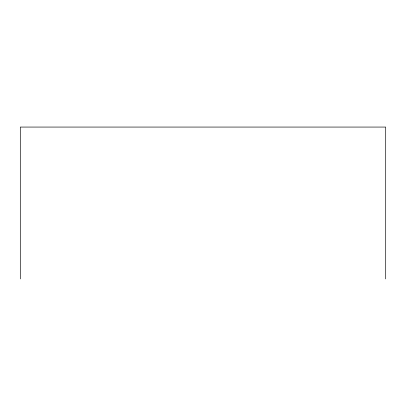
<?xml version="1.0" encoding="UTF-8"?>
<svg xmlns="http://www.w3.org/2000/svg" width="406" height="406" viewBox="0 0 406 406"><rect width="100%" height="100%" fill="white"/><g stroke="black" fill="none" stroke-linecap="round" stroke-linejoin="round"><path stroke-width="0.61" d="M385.7 278.932L385.7 127.068L20.3 127.068L20.3 278.932"/></g></svg>
